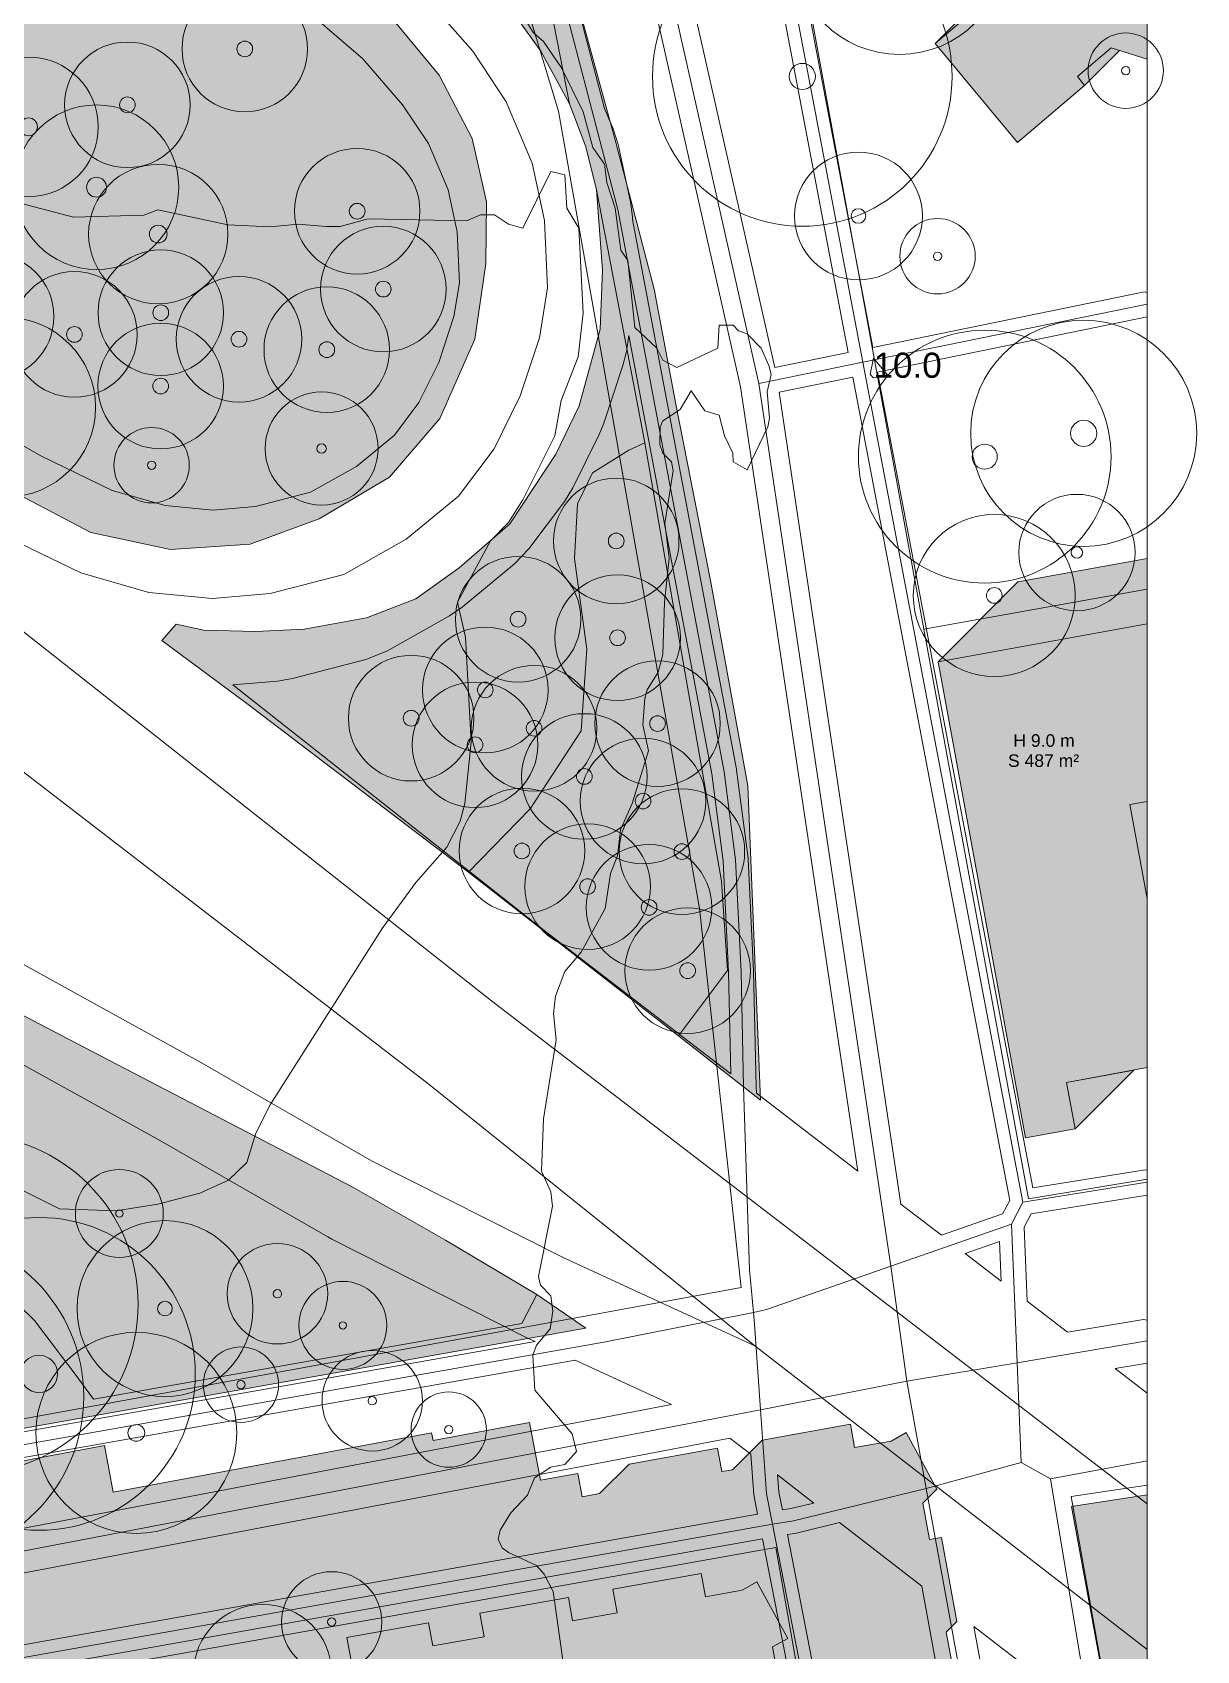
# Model space of a CAD drawing. Header units: metres. Extents: x -8 to 1190, y -11 to 1223.
# Drawn here: x 1095.8 to 1188.5, y 643.3 to 772.1 of the extents above; entities that cross this region are included whole.
import ezdxf

# ---------------------------------------------------------------- set-up
doc = ezdxf.new("R2010")
doc.units = ezdxf.units.M
doc.header["$MEASUREMENT"] = 0
for name, color, linetype, lineweight, true_color in [('TPX_BUILDING_AREAS_TEXT', 7, 'CONTINUOUS', 0, 0x000000), ('TPX_BUILDING_HEIGHTS_TEXT', 7, 'CONTINUOUS', 0, 0x000000), ('TPX_BUILDINGS', 7, 'CONTINUOUS', 0, 0x000000), ('TPX_BUILDINGS_HATCH', 7, 'CONTINUOUS', 0, 0xf0f0f0), ('TPX_BUILDINGS_SHADOWS_HATCH', 7, 'CONTINUOUS', 0, 0x000000), ('TPX_BUILDINGS_SHADOWS_OUTLINES', 7, 'CONTINUOUS', 0, 0x000000), ('TPX_CADASTRES', 7, 'CONTINUOUS', 0, 0x646464), ('TPX_CONTOUR_LINES_5M', 7, 'CONTINUOUS', 0, 0x969696), ('TPX_CONTOUR_LINES_5M_TEXT', 7, 'CONTINUOUS', 0, 0x000000), ('TPX_FRAME_PROJECT', 7, 'CONTINUOUS', 0, 0x000000), ('TPX_ROADS_AXES', 7, 'CONTINUOUS', 0, 0x323232), ('TPX_ROADS_CONTOURS', 7, 'CONTINUOUS', 0, 0x646464), ('TPX_VEGETATION_GREEN_SPACES', 7, 'CONTINUOUS', 0, 0x58ba48), ('TPX_VEGETATION_GREEN_SPACES_HATCH', 7, 'CONTINUOUS', 0, 0x58ba48), ('TPX_VEGETATION_TREES_INDIVIDUAL', 7, 'CONTINUOUS', 0, 0x136734)]:
    doc.layers.add(name, color=color, linetype=linetype, lineweight=lineweight, true_color=true_color)
doc.styles.add('TPX_TEXTE', font='arial.ttf')

# ---------------------------------------------------------------- blocks, each defined once
blk = doc.blocks.new('TREETR015_CR125')
at = {"layer": 'TPX_VEGETATION_TREES_INDIVIDUAL'}
for radius in [12.45, 1.48]:
    blk.add_circle((0, 0, 0.04), radius, dxfattribs=at)
blk = doc.blocks.new('TREETR006_CR070')
at = {"layer": 'TPX_VEGETATION_TREES_INDIVIDUAL'}
for radius in [7, 0.583]:
    blk.add_circle((0, 0, 0.04), radius, dxfattribs=at)
blk = doc.blocks.new('TREETR009_CR072')
at = {"layer": 'TPX_VEGETATION_TREES_INDIVIDUAL'}
for radius in [7.15, 0.851]:
    blk.add_circle((0, 0, 0.04), radius, dxfattribs=at)
blk = doc.blocks.new('TREETR003_CR030')
at = {"layer": 'TPX_VEGETATION_TREES_INDIVIDUAL'}
for radius in [3, 0.333]:
    blk.add_circle((0, 0, 0.04), radius, dxfattribs=at)
blk = doc.blocks.new('TREETR007_CR085')
at = {"layer": 'TPX_VEGETATION_TREES_INDIVIDUAL'}
for radius in [8.5, 0.708]:
    blk.add_circle((0, 0, 0.04), radius, dxfattribs=at)
blk = doc.blocks.new('TREETR003_CR035')
at = {"layer": 'TPX_VEGETATION_TREES_INDIVIDUAL'}
for radius in [3.5, 0.292]:
    blk.add_circle((0, 0, 0.04), radius, dxfattribs=at)
blk = doc.blocks.new('TREETR008_CR066')
at = {"layer": 'TPX_VEGETATION_TREES_INDIVIDUAL'}
for radius in [6.55, 0.792]:
    blk.add_circle((0, 0, 0.04), radius, dxfattribs=at)
blk = doc.blocks.new('TREETR004_CR045')
at = {"layer": 'TPX_VEGETATION_TREES_INDIVIDUAL'}
for radius in [4.5, 0.375]:
    blk.add_circle((0, 0, 0.04), radius, dxfattribs=at)
blk = doc.blocks.new('TREETR006_CR051')
at = {"layer": 'TPX_VEGETATION_TREES_INDIVIDUAL'}
for radius in [5.09, 0.583]:
    blk.add_circle((0, 0, 0.04), radius, dxfattribs=at)
blk = doc.blocks.new('TREETR010_CR090')
at = {"layer": 'TPX_VEGETATION_TREES_INDIVIDUAL'}
for radius in [9, 1.04]:
    blk.add_circle((0, 0, 0.04), radius, dxfattribs=at)
blk = doc.blocks.new('TREETR015_CR130')
at = {"layer": 'TPX_VEGETATION_TREES_INDIVIDUAL'}
for radius in [12.98, 1.55]:
    blk.add_circle((0, 0, 0.04), radius, dxfattribs=at)
blk = doc.blocks.new('TREETR005_CR055')
at = {"layer": 'TPX_VEGETATION_TREES_INDIVIDUAL'}
for radius in [5.5, 0.458]:
    blk.add_circle((0, 0, 0.04), radius, dxfattribs=at)
blk = doc.blocks.new('TREETR003_CR040')
at = {"layer": 'TPX_VEGETATION_TREES_INDIVIDUAL'}
for radius in [4, 0.333]:
    blk.add_circle((0, 0, 0.04), radius, dxfattribs=at)
blk = doc.blocks.new('TREETR006_CR050')
at = {"layer": 'TPX_VEGETATION_TREES_INDIVIDUAL'}
for radius in [5, 0.625]:
    blk.add_circle((0, 0, 0.04), radius, dxfattribs=at)
blk = doc.blocks.new('TREETR007_CR080')
at = {"layer": 'TPX_VEGETATION_TREES_INDIVIDUAL'}
for radius in [8, 0.667]:
    blk.add_circle((0, 0, 0.04), radius, dxfattribs=at)
blk = doc.blocks.new('TREETR010_CR101')
at = {"layer": 'TPX_VEGETATION_TREES_INDIVIDUAL'}
for radius in [10.06, 1]:
    blk.add_circle((0, 0, 0.04), radius, dxfattribs=at)
blk = doc.blocks.new('TREETR016_CR135')
at = {"layer": 'TPX_VEGETATION_TREES_INDIVIDUAL'}
for radius in [13.51, 1.61]:
    blk.add_circle((0, 0, 0.04), radius, dxfattribs=at)
blk = doc.blocks.new('TREETR005_CR046')
at = {"layer": 'TPX_VEGETATION_TREES_INDIVIDUAL'}
for radius in [4.63, 0.458]:
    blk.add_circle((0, 0, 0.04), radius, dxfattribs=at)
blk = doc.blocks.new('TREETR006_CR065')
at = {"layer": 'TPX_VEGETATION_TREES_INDIVIDUAL'}
for radius in [6.45, 0.625]:
    blk.add_circle((0, 0, 0.04), radius, dxfattribs=at)
blk = doc.blocks.new('TREETR010_CR119')
at = {"layer": 'TPX_VEGETATION_TREES_INDIVIDUAL'}
for radius in [11.93, 1.04]:
    blk.add_circle((0, 0, 0.04), radius, dxfattribs=at)
blk = doc.blocks.new('TREETR007_CR056')
at = {"layer": 'TPX_VEGETATION_TREES_INDIVIDUAL'}
for radius in [5.55, 0.708]:
    blk.add_circle((0, 0, 0.04), radius, dxfattribs=at)

msp = doc.modelspace()

# ---------------------------------------------------------------- hatches: boundary and pattern name
at = {"layer": 'TPX_BUILDINGS_HATCH'}
for points in [[(1172.17, 795.76), (1166.53, 786.95), (1172.73, 782.83), (1173.37, 783.84), (1176.51, 781.74), (1176.4, 777.29), (1173.71, 775), (1173.05, 775.81), (1167.7, 771.24), (1174.25, 763.35), (1179.59, 767.9), (1179.02, 768.6), (1181.7, 770.89), (1184.57, 769.99), (1184.57, 790.12), (1180.81, 788.47), (1177.67, 790.56), (1178.37, 791.64), (1172.17, 795.76)], [(1184.57, 725.04), (1167.92, 722.01), (1174.88, 684.11), (1178.83, 684.82), (1178.15, 688.53), (1184.57, 689.7), (1184.57, 703.17), (1183.19, 710.65), (1184.57, 710.9), (1184.57, 725.04)], [(1107.16, 639.95), (1100.75, 638.8), (1107.87, 599.64), (1128.45, 603.34), (1127.57, 608.17), (1122.3, 607.22), (1121.6, 611.06), (1119.23, 610.62), (1116.75, 624.24), (1148.75, 630.02), (1149.89, 623.52), (1150.81, 618.66), (1159.98, 620.32), (1158.55, 628.15), (1157.59, 627.98), (1157.11, 630.63), (1156.57, 633.55), (1157.54, 633.73), (1156.32, 640.42), (1155.36, 640.25), (1154.75, 643.6), (1155.95, 644.26), (1153.5, 648.76), (1152.31, 648.09), (1149.4, 647.57), (1149.06, 649.43), (1142.03, 648.17), (1142.36, 646.3), (1138.81, 645.66), (1138.48, 647.52), (1131.44, 646.26), (1131.78, 644.39), (1127.69, 643.66), (1127.35, 645.51), (1120.84, 644.34), (1121.17, 642.49), (1113.67, 641.13), (1113.34, 642.99), (1106.82, 641.82), (1107.16, 639.95)]]:
    msp.add_hatch(color=256, dxfattribs=at).paths.add_polyline_path(points)
at = {"layer": 'TPX_BUILDINGS_SHADOWS_HATCH'}
for points in [[(1176.47, 780.01), (1167.7, 771.24), (1173.05, 775.81), (1173.71, 775), (1176.4, 777.29), (1176.47, 780.01)], [(1181.7, 770.89), (1179.02, 768.6), (1179.59, 767.9), (1182.36, 770.68), (1181.7, 770.89)], [(1174.28, 728.37), (1167.92, 722.01), (1184.57, 725.04), (1184.57, 730.24), (1174.28, 728.37)], [(1184.57, 710.9), (1183.19, 710.65), (1184.57, 703.17), (1184.57, 710.9)], [(1183.52, 689.51), (1178.15, 688.53), (1178.83, 684.82), (1183.52, 689.51)]]:
    msp.add_hatch(color=256, dxfattribs=at).paths.add_polyline_path(points)
h = msp.add_hatch(color=256, dxfattribs=at)
h.paths.add_polyline_path([(908.13, 518.17), (901.77, 511.8), (917.29, 514.76), (986.02, 527.84), (1004.18, 500.85), (1003.78, 500.02), (1037.74, 533.98), (1037.25, 536.58), (1096.46, 547.67), (1101.98, 518.41), (1098.7, 517.81), (1099.22, 515.05), (1118.15, 533.99), (1117.71, 533.9), (1114.53, 550.87), (1129.31, 553.63), (1136.74, 555.06), (1142.46, 556.15), (1148.28, 557.27), (1154.32, 558.42), (1159.72, 559.42), (1167.02, 560.78), (1170.53, 561.44), (1173.8, 543.58), (1177.34, 547.12), (1176.9, 549.49), (1180.95, 553.53), (1177.63, 571.39), (1170.33, 570.02), (1166.29, 565.99), (1160.9, 565), (1160.62, 564.71), (1154.58, 563.57), (1154.51, 563.49), (1149.01, 562.44), (1148.96, 562.66), (1144.63, 561.83), (1144.45, 562.76), (1137.02, 561.33), (1134.19, 558.5), (1125.32, 556.85), (1122.58, 571.41), (1111.58, 569.42), (1111.23, 571.35), (1095.74, 568.45), (1100.57, 573.28), (1098.85, 582.4), (1092.77, 581.26), (1091.29, 589.07), (1096.03, 593.81), (1094.43, 602.34), (1093.15, 602.1), (1101.54, 610.49), (1100.15, 617.95), (1103.86, 621.67), (1100.75, 638.8), (1107.16, 639.95), (1106.82, 641.82), (1113.34, 642.99), (1113.67, 641.13), (1121.17, 642.49), (1120.84, 644.34), (1127.35, 645.51), (1127.69, 643.66), (1131.78, 644.39), (1131.44, 646.26), (1138.48, 647.52), (1138.81, 645.66), (1142.36, 646.3), (1142.03, 648.17), (1149.06, 649.43), (1149.4, 647.57), (1152.31, 648.09), (1153.5, 648.76), (1155.95, 644.26), (1154.75, 643.6), (1155.36, 640.25), (1156.32, 640.42), (1157.54, 633.73), (1156.57, 633.55), (1157.11, 630.63), (1157.59, 627.98), (1158.55, 628.15), (1159.98, 620.32), (1161.66, 611.04), (1168.24, 617.61), (1166.56, 626.9), (1171.86, 632.2), (1170.43, 640.03), (1169.47, 639.86), (1168.99, 642.51), (1168.58, 644.76), (1169.42, 645.6), (1168.2, 652.3), (1167.24, 652.13), (1166.72, 655.02), (1167.83, 656.14), (1165.38, 660.64), (1164.19, 659.97), (1161.28, 659.45), (1160.94, 661.31), (1153.91, 660.05), (1151.56, 657.69), (1150.69, 657.54), (1150.36, 659.4), (1143.32, 658.14), (1140.97, 655.79), (1139.57, 655.54), (1139.23, 657.39), (1136.26, 656.86), (1135.39, 661.45), (1127.7, 660.01), (1127.58, 660.63), (1124.02, 659.96), (1102.24, 655.89), (1101.54, 659.61), (1089.69, 657.39), (1088.62, 663.04), (1085.43, 679.99), (1079.3, 678.83), (1043.16, 642.7), (1033.9, 640.97), (1019.48, 626.54), (1028.74, 628.28), (1034.87, 629.44), (1079.76, 637.83), (1084.83, 610.89), (1086.14, 603.95), (1087.54, 596.49), (1080.34, 595.14), (1079.23, 594.03), (1087.71, 595.62), (1089.31, 587.09), (1090.84, 579.01), (1085, 577.92), (1084.34, 581.39), (1083.09, 581.16), (1082.23, 585.76), (1080.84, 585.5), (1079.73, 591.38), (1077.62, 590.99), (1068.99, 582.36), (1074.53, 583.39), (1078.26, 563.48), (1070.58, 562.13), (1062.82, 560.68), (1061.01, 560.35), (1037.9, 537.23), (1020.81, 562.63), (952.08, 549.55), (923.65, 521.13), (908.13, 518.17)])
h.paths.add_polyline_path([(1077.61, 572.51), (1079, 572.77), (1077.85, 578.85), (1082.97, 579.82), (1084.12, 573.72), (1091.57, 575.11), (1093.29, 566), (1085.84, 564.6), (1079.33, 563.39), (1077.61, 572.51)], flags=16)
at = {"layer": 'TPX_VEGETATION_GREEN_SPACES_HATCH'}
for points in [[(1062.19, 795.98), (1062.16, 795.18), (1062.58, 794.63), (1064.5, 794.38), (1069.54, 794.28), (1075.65, 794.34), (1082.1, 794.12), (1091.37, 793.25), (1093.98, 792.86), (1099.45, 792.06), (1108.2, 790.27), (1114.63, 788.23), (1120.44, 785.5), (1125.31, 782.24), (1129.48, 778.94), (1133.23, 774.89), (1136.28, 770.62), (1138.57, 766.42), (1139.86, 763), (1140.72, 759.59), (1141.2, 753.18), (1141.01, 748.5), (1139.34, 742.38), (1137.47, 738.54), (1133.81, 732.99), (1129.79, 729.48), (1126.33, 727.02), (1122.41, 725.51), (1117.44, 724.61), (1113.59, 724.41), (1109.46, 724.52), (1107.24, 725), (1106.1, 723.71), (1112.87, 718.7), (1130.52, 705.26), (1136.55, 700.56), (1147.24, 692.23), (1152.44, 688.17), (1153.79, 687.12), (1152.78, 712.13), (1149.8, 728.49), (1147.04, 742.52), (1145.31, 751.68), (1142.25, 763.35), (1139.69, 772.76), (1137.62, 779.94), (1129.46, 805.16), (1129.06, 806.35), (1128.66, 807.03), (1127.83, 807.79), (1126.76, 808.12), (1124.08, 808.18), (1096.86, 803.05), (1063.13, 796.45), (1062.19, 795.98)], [(1114.63, 802.97), (1075.3, 795.72), (1075.65, 794.34), (1082.1, 794.12), (1091.37, 793.25), (1093.98, 792.86), (1099.45, 792.06), (1108.2, 790.27), (1114.63, 788.23), (1120.44, 785.5), (1125.31, 782.24), (1129.48, 778.94), (1133.23, 774.89), (1136.28, 770.62), (1138.57, 766.42), (1136.28, 778.11), (1133.93, 785.69), (1131.91, 785.12), (1130.18, 790.68), (1132.17, 791.36), (1129.45, 800.15), (1124.83, 804.02), (1121.79, 804.31), (1118.83, 803.78), (1114.63, 802.97)], [(1045.48, 784.12), (1028.77, 783.96), (1041.1, 774.59), (1055.78, 763.42), (1083.14, 742.64), (1091.57, 736.94), (1100.44, 732.29), (1106.78, 730.95), (1113.15, 731.37), (1118.64, 733.39), (1124.23, 736.71), (1128.25, 741.39), (1131.03, 747.7), (1131.9, 753.7), (1131.95, 758.64), (1130.83, 763.68), (1128.19, 768.7), (1124.08, 773.67), (1119.18, 777.47), (1113.79, 780.6), (1105.9, 783.03), (1097.89, 784.66), (1090.01, 785.94), (1079.19, 786.82), (1062.65, 787.55), (1062.33, 783.75), (1045.48, 784.12)], [(1045.48, 784.12), (1028.77, 783.96), (1041.1, 774.59), (1055.78, 763.42), (1083.14, 742.64), (1091.57, 736.94), (1100.44, 732.29), (1106.78, 730.95), (1113.15, 731.37), (1118.64, 733.39), (1124.23, 736.71), (1128.25, 741.39), (1131.03, 747.7), (1131.9, 753.7), (1131.95, 758.64), (1130.83, 763.68), (1128.19, 768.7), (1124.08, 773.67), (1119.18, 777.47), (1113.79, 780.6), (1105.9, 783.03), (1097.89, 784.66), (1090.01, 785.94), (1079.19, 786.82), (1062.65, 787.55), (1062.33, 783.75), (1045.48, 784.12)], [(1107.24, 725), (1106.1, 723.71), (1112.87, 718.7), (1130.52, 705.26), (1135.44, 710.31), (1139.49, 716.52), (1139.96, 723.01), (1138.96, 730.23), (1139.21, 734.58), (1140.4, 737.06), (1143.29, 738.85), (1144.57, 739.44), (1140.72, 759.59), (1141.2, 753.18), (1141.01, 748.5), (1139.34, 742.38), (1137.47, 738.54), (1133.81, 732.99), (1129.79, 729.48), (1126.33, 727.02), (1122.41, 725.51), (1117.44, 724.61), (1113.59, 724.41), (1109.46, 724.52), (1107.24, 725)], [(1135.44, 710.31), (1130.52, 705.26), (1136.55, 700.56), (1147.24, 692.23), (1151.14, 697.44), (1150.67, 704.54), (1144.57, 739.44), (1143.29, 738.85), (1140.4, 737.06), (1139.21, 734.58), (1138.96, 730.23), (1139.96, 723.01), (1139.49, 716.52), (1135.44, 710.31)], [(999.95, 645.51), (999.74, 645), (1000.01, 644.39), (1000.77, 644.18), (1003.33, 644.54), (1026.07, 648.73), (1064.57, 655.57), (1139.87, 668.96), (1135.96, 671.64), (1128.7, 675.96), (1121.26, 680.22), (1099.32, 691.63), (1097.01, 692.83), (1072.54, 705.62), (1025.52, 731.61), (1026.98, 724.52), (1027.38, 717.11), (1027.15, 710.08), (1026.52, 703.99), (1025.97, 699.77), (1025.24, 694.93), (1023.54, 688.36), (1020.64, 679.9), (1015.31, 667.92), (1010.49, 659.86), (1005.88, 653.1), (1001.49, 647.14), (1000.43, 646.06), (999.95, 645.51)], [(1001.49, 647.14), (1001.46, 646.01), (1002.22, 645), (1003.33, 644.54), (1026.07, 648.73), (1026.49, 650.41), (1027.4, 654.19), (1027.57, 654.88), (1030.29, 661.2), (1032.81, 665.72), (1036.03, 669.39), (1040.8, 673.84), (1045.04, 676.97), (1048.91, 679.2), (1053.14, 681.08), (1058, 682.38), (1062.74, 683), (1068.31, 683), (1073.26, 682.35), (1078.88, 680.57), (1083.72, 678.69), (1088.17, 676.08), (1092.26, 673.16), (1095.96, 669.56), (1098.1, 666.73), (1099.11, 665.4), (1100.67, 663.31), (1134.78, 669.33), (1135.96, 671.64), (1128.7, 675.96), (1121.26, 680.22), (1099.32, 691.63), (1097.01, 692.83), (1072.54, 705.62), (1069.42, 706.08), (1065.4, 706.22), (1060.76, 705.04), (1053.82, 704.81), (1045.96, 705.92), (1040.08, 706.57), (1033.96, 705.32), (1029.12, 703.13), (1025.97, 699.77), (1025.24, 694.93), (1023.54, 688.36), (1020.64, 679.9), (1015.31, 667.92), (1010.49, 659.86), (1005.88, 653.1), (1001.49, 647.14)], [(1184.57, 655.7), (1178.55, 654.76), (1184.57, 621.96), (1184.57, 655.7)]]:
    msp.add_hatch(color=256, dxfattribs=at).paths.add_polyline_path(points)

# ---------------------------------------------------------------- linework, layer by layer
at = {"layer": 'TPX_BUILDINGS', "elevation": 0.04}
for points in [[(1172.17, 795.76), (1166.53, 786.95), (1172.73, 782.83), (1173.37, 783.84), (1176.51, 781.74), (1176.4, 777.29), (1173.71, 775), (1173.05, 775.81), (1167.7, 771.24), (1174.25, 763.35), (1179.59, 767.9), (1179.02, 768.6), (1181.7, 770.89), (1184.57, 769.99), (1184.57, 790.12), (1180.81, 788.47), (1177.67, 790.56), (1178.37, 791.64)], [(1184.57, 725.04), (1167.92, 722.01), (1174.88, 684.11), (1178.83, 684.82), (1178.15, 688.53), (1184.57, 689.7), (1184.57, 703.17), (1183.19, 710.65), (1184.57, 710.9)]]:
    msp.add_lwpolyline(points, close=True, dxfattribs=at)
msp.add_lwpolyline([(1155.36, 640.25), (1154.75, 643.6), (1155.95, 644.26), (1153.5, 648.76), (1152.31, 648.09), (1149.4, 647.57), (1149.06, 649.43), (1142.03, 648.17), (1142.36, 646.3), (1138.81, 645.66), (1138.48, 647.52), (1131.44, 646.26), (1131.78, 644.39), (1127.69, 643.66), (1127.35, 645.51), (1120.84, 644.34), (1121.17, 642.49)], dxfattribs=at)
at = {"layer": 'TPX_BUILDINGS_SHADOWS_OUTLINES', "elevation": 0.04}
for points in [[(1176.47, 780.01), (1167.7, 771.24), (1173.05, 775.81), (1173.71, 775), (1176.4, 777.29)], [(1181.7, 770.89), (1179.02, 768.6), (1179.59, 767.9), (1182.36, 770.68)], [(1174.28, 728.37), (1167.92, 722.01), (1184.57, 725.04), (1184.57, 730.24)], [(1184.57, 710.9), (1183.19, 710.65), (1184.57, 703.17)], [(1183.52, 689.51), (1178.15, 688.53), (1178.83, 684.82)]]:
    msp.add_lwpolyline(points, close=True, dxfattribs=at)
for points in [[(1168.99, 642.51), (1168.58, 644.76), (1169.42, 645.6), (1168.2, 652.3), (1167.24, 652.13), (1166.72, 655.02), (1167.83, 656.14), (1165.38, 660.64), (1164.19, 659.97), (1161.28, 659.45), (1160.94, 661.31), (1153.91, 660.05), (1151.56, 657.69), (1150.69, 657.54), (1150.36, 659.4), (1143.32, 658.14), (1140.97, 655.79), (1139.57, 655.54), (1139.23, 657.39), (1136.26, 656.86), (1135.39, 661.45), (1127.7, 660.01), (1127.58, 660.63), (1124.02, 659.96), (1102.24, 655.89), (1101.54, 659.61), (1089.69, 657.39)], [(1121.17, 642.49), (1120.84, 644.34), (1127.35, 645.51), (1127.69, 643.66), (1131.78, 644.39), (1131.44, 646.26), (1138.48, 647.52), (1138.81, 645.66), (1142.36, 646.3), (1142.03, 648.17), (1149.06, 649.43), (1149.4, 647.57), (1152.31, 648.09), (1153.5, 648.76), (1155.95, 644.26), (1154.75, 643.6), (1155.36, 640.25)]]:
    msp.add_lwpolyline(points, dxfattribs=at)
at = {"layer": 'TPX_CADASTRES', "elevation": 0.02}
for points in [[(1184.57, 813.38), (1151.66, 807.17), (1166.8, 724.6), (1184.57, 727.79)], [(1184.57, 727.79), (1166.8, 724.6), (1175.12, 679.25), (1184.57, 680.83)], [(1184.57, 656.47), (1178.52, 655.57), (1181.66, 638.02), (1184.57, 621.74)], [(1154.99, 651.49), (1095.58, 640.91), (1103.6, 599.05), (1121.58, 602.39), (1129.7, 603.9), (1137.07, 605.26), (1134.93, 616.43), (1160.36, 621.16)]]:
    msp.add_lwpolyline(points, close=True, dxfattribs=at)
msp.add_lwpolyline([(1002.39, 644.81), (1139.96, 669.95), (1152.25, 672.19), (1150.04, 692.24), (1148.92, 702.37), (1137.69, 765.85), (1125.74, 805.24)], dxfattribs=at)
at = {"layer": 'TPX_CONTOUR_LINES_5M', "elevation": 0.05}
for points in [[(1134.41, 774.17), (1135.7, 772.08), (1136.5, 771.38), (1137.92, 769.29), (1139.66, 765.8), (1140.42, 762.95), (1141.35, 761.62), (1141.54, 760.17), (1142.21, 758.13), (1142.66, 754.78), (1143.21, 753.95), (1143.78, 748.63), (1145.53, 746.98), (1146.01, 746.01), (1147.13, 745.45), (1150.37, 746.98), (1150.48, 748.8), (1151.6, 748.82), (1152.03, 748.37), (1152.72, 748.11), (1153.83, 746.99), (1154.45, 745.59), (1154.64, 744.89), (1154.3, 743.49), (1154.51, 741.4), (1154.37, 740.71), (1152.72, 737.29), (1151.6, 737.92), (1151.58, 738.61), (1150.91, 740.01), (1150.48, 741.64), (1149.36, 741.98), (1148.25, 743.59), (1147.37, 742.1), (1146.01, 741.18), (1145.78, 740.71), (1145.77, 739.31), (1146.01, 738.62), (1146.7, 737.92), (1146.83, 737.22), (1146.17, 733.04), (1146.51, 730.25), (1146.13, 726.76), (1146.01, 722.58), (1145.62, 721.19), (1144.75, 719.79), (1144.56, 719.09), (1144.41, 717), (1144.87, 714.91), (1143.56, 710.73), (1142.62, 708.64), (1142.38, 706.55), (1141.84, 705.15), (1141.41, 702.36), (1139.51, 698.88), (1138.19, 697.36), (1137.45, 695.39), (1137.29, 694), (1137.52, 691.91), (1136.49, 685.63), (1136.34, 681.45), (1137.07, 679.81), (1137.21, 678.66), (1136.09, 673.08), (1136.27, 672.39), (1137.07, 671.53), (1137.25, 670.3), (1137.02, 668.9), (1135.95, 667.61), (1135.66, 666.81), (1135.81, 664.02), (1138.78, 660.54), (1139.12, 659.14), (1138.19, 658.1), (1137.07, 657.9), (1135.79, 657.05), (1135.22, 655.66), (1133.89, 654.26), (1133.05, 652.87), (1132.88, 652.17), (1133.22, 651.47), (1133.72, 651.1), (1135.95, 650.07), (1136.56, 649.38), (1137.28, 647.99), (1138.95, 636.14)], [(1094.61, 680.14), (1097.96, 678.46), (1102.43, 678.31), (1105.78, 678.83), (1109.13, 679.7), (1111.42, 680.75), (1112.87, 682.15), (1113.6, 684.48), (1114.72, 686.75), (1123.66, 700.77), (1126.34, 704.45), (1128.79, 707.24), (1129.87, 709.33), (1130.24, 710.73), (1130.74, 715.61), (1130.3, 723.97), (1129.65, 726.76), (1132.27, 731.64), (1133.72, 733.1), (1134.84, 734.91), (1137.41, 740.01), (1137.9, 742.8), (1139.27, 746.28), (1139.67, 749.77), (1139.31, 756.52), (1138.37, 758.13), (1138.19, 760.77), (1137.07, 761.03), (1134.84, 756.54), (1133.72, 756.84), (1132.6, 757.6), (1131.48, 757.58), (1130.37, 757.11), (1122.54, 757.27), (1120.31, 756.67), (1119.19, 756.66), (1116.96, 756.84), (1114.72, 756.65), (1111.37, 756.79), (1105.78, 758), (1104.66, 757.57), (1099.08, 757.4), (1091.25, 759.45)], [(1162.78, 746.17), (1162.51, 744.89), (1162.78, 744.62), (1163.89, 744.85), (1162.78, 746.17)]]:
    msp.add_lwpolyline(points, dxfattribs=at)
at = {"layer": 'TPX_FRAME_PROJECT', "elevation": 0}
msp.add_lwpolyline([(0, 0), (1184.57, 0), (1184.57, 1218.59), (0, 1218.59)], close=True, dxfattribs=at)
at = {"layer": 'TPX_ROADS_AXES', "elevation": 0.03}
for points in [[(940.92, 831.13), (976.72, 804.63), (1005.13, 782.5), (1127.39, 688.37), (1153.32, 667.54)], [(1138.03, 814.2), (1139.25, 808.04), (1153.66, 744.17), (1164.17, 673.9), (1165.43, 664.75)], [(1174.68, 678.98), (1161.94, 745.86), (1149.76, 809.82)], [(1137.02, 778.68), (1142.42, 758.02), (1150.89, 713.26), (1151.8, 706.24), (1152.23, 697.33), (1152.44, 688.17)], [(879.8, 775.48), (899.4, 774.22), (914.74, 773.19), (929.59, 771.26), (942.7, 768.87), (955.13, 766.26), (967.09, 762.79), (979.73, 757.98), (990.16, 753.31), (1002.96, 747.26), (1014.95, 741.45), (1024.64, 736.4), (1086.02, 702.89), (1109.25, 690.08), (1122.81, 682.29), (1138.16, 674.53), (1153.32, 667.54)], [(1127.05, 774.98), (1130.86, 770.61), (1133.52, 766.59), (1135.6, 761.7), (1136.59, 757.14), (1136.82, 751.77), (1136.19, 747.81), (1134.63, 743.17), (1132.56, 738.97), (1129.74, 735.2), (1125.57, 731.76), (1120.59, 728.97), (1114.74, 727.45), (1110.14, 727.06), (1105.06, 727.53), (1099.66, 729.09), (1093.15, 732.23), (1066.71, 747.45)], [(1153.66, 744.17), (1161.94, 745.86), (1184.57, 750.48)], [(1184.57, 654.97), (1132.37, 695.01), (1093.68, 725.5), (1066.71, 747.45)], [(1154.25, 655.76), (1153.78, 662.46), (1153.29, 669.29), (1153.22, 670.2), (1152.9, 673.6), (1152.44, 688.17)], [(1184.57, 680.58), (1174.68, 678.98)], [(1174.68, 678.98), (1173.76, 677.24)], [(1173.76, 677.24), (1164.17, 673.9), (1154.27, 670.44), (1153.22, 670.2), (1141.31, 667.84)], [(1174.55, 658.26), (1174.23, 666.21), (1173.76, 677.24)], [(1014.42, 645.24), (1064.8, 654.34), (1141.31, 667.84)], [(1153.32, 667.54), (1184.57, 643.39)], [(1184.57, 667.94), (1174.23, 666.21), (1165.43, 664.75)], [(1165.43, 664.75), (1153.78, 662.46), (1086.95, 649.68)], [(1165.43, 664.75), (1166.98, 656.19), (1171.22, 632.99), (1172.19, 627.69), (1180.72, 580.68), (1182.27, 572.18)], [(1184.57, 658.39), (1176.87, 656.97)], [(1174.55, 658.26), (1166.98, 656.19), (1156.4, 653.62)], [(1176.87, 656.97), (1174.55, 658.26)], [(1154.25, 655.76), (1154.74, 653.35), (1159.13, 630.95), (1168.73, 577.88), (1168.55, 575.97), (1169.97, 570.08), (1170.87, 566.4), (1171.32, 563.97), (1184.57, 491.05)], [(1184.57, 610.77), (1176.87, 656.97)], [(969.08, 617.62), (969.46, 619.17), (970.55, 620.67), (972.29, 621.73), (974.82, 622.21), (995.28, 625.62), (997.37, 625.71), (999.38, 625.44), (1000.94, 625.79), (1010.1, 627.52), (1015.03, 628.51), (1017.51, 628.93), (1081.23, 639.95), (1082.73, 640.21), (1088.47, 641.42), (1092.71, 642.32), (1094.79, 642.7), (1154.74, 653.35), (1156.4, 653.62)]]:
    msp.add_lwpolyline(points, dxfattribs=at)
at = {"layer": 'TPX_ROADS_CONTOURS', "elevation": 0.03}
for points in [[(1140.95, 807.31), (1148.27, 808.52), (1148.96, 808.65), (1160.77, 746.64), (1154.91, 745.44)], [(1111.75, 720.17), (1115.32, 720.47), (1116.5, 720.67), (1122.35, 722.19), (1124.02, 722.86), (1129, 725.66), (1130.02, 726.36), (1134.19, 729.8), (1135.34, 731.01), (1138.16, 734.78), (1138.83, 735.87), (1140.91, 740.06), (1141.27, 740.94), (1142.83, 745.59), (1143.1, 746.71), (1143.3, 747.99), (1149.9, 713.1), (1150.8, 706.15), (1151.23, 697.29), (1151.42, 689.22), (1136.67, 700.54)], [(1155.28, 743.48), (1161.14, 744.67), (1173.63, 679.13), (1173.06, 678.06), (1168.19, 676.36), (1164.95, 678.84)], [(1170.08, 674.9), (1172.82, 675.85), (1172.95, 672.7)], [(1015.59, 644.44), (1064.98, 653.36), (1139.03, 666.42), (1146.69, 662.88), (1086.63, 651.41), (1016.65, 638.74), (1016.51, 639.53)], [(1088.74, 648.25), (1151.35, 660.21), (1153.02, 658.92), (1153.25, 655.69), (1153.28, 655.62), (1153.27, 655.56), (1153.55, 654.16), (1094.61, 643.68), (1092.5, 643.3), (1089.76, 642.72)], [(1155.14, 657.28), (1158.04, 655.04), (1156.21, 654.6), (1155.52, 654.49), (1155.24, 655.89)], [(1155.92, 652.53), (1156.64, 652.65), (1160.06, 653.48), (1166.62, 648.41), (1169.23, 634.18), (1159.82, 632.59)]]:
    msp.add_lwpolyline(points, close=True, dxfattribs=at)
for points in [[(1184.57, 636.69), (1184.57, 663.79), (1182.02, 665.74), (1184.57, 666.16), (1184.57, 669.6), (1184.28, 669.66), (1178.23, 668.65), (1175.02, 671.11), (1174.77, 677.01), (1175.33, 678.07), (1184.57, 679.56), (1184.57, 681.53), (1184.41, 681.56), (1175.48, 680.12), (1163.1, 745.07), (1184.57, 749.46), (1184.57, 751.42), (1184.37, 751.46), (1162.73, 747.04), (1150.93, 809.02)], [(1137.99, 806.82), (1152.18, 743.89), (1161.52, 681.47), (1153.46, 687.66), (1153.44, 688.2), (1153.23, 697.35), (1153.23, 697.38), (1152.8, 706.29), (1152.79, 706.37), (1151.88, 713.39), (1151.87, 713.45), (1143.59, 757.23), (1143.58, 757.44), (1143.43, 758.62), (1142.44, 763.19), (1142.04, 764.44), (1141.36, 766.05), (1137.98, 778.93)], [(1117.56, 773.9), (1122.11, 770), (1125.28, 766.36), (1127.33, 763.26), (1128.9, 759.57), (1129.62, 756.24), (1129.8, 752.18), (1129.37, 749.49), (1128.15, 745.84), (1126.57, 742.65), (1124.63, 740.06), (1121.6, 737.56), (1117.95, 735.51), (1113.56, 734.37), (1110.17, 734.09), (1106.36, 734.44), (1102.16, 735.65), (1096.42, 738.42), (1070.6, 753.29), (1029.37, 784.89)], [(1082.65, 696.76), (1105.82, 683.98), (1119.32, 676.22), (1119.65, 676.04), (1135, 668.28), (1135.23, 668.17), (1135.84, 667.89), (1065.6, 655.5)], [(1095.96, 641.89), (1153.94, 652.19), (1157.85, 632.26)], [(1172.94, 633.31), (1170.77, 645.21), (1178.86, 638.96)]]:
    msp.add_lwpolyline(points, dxfattribs=at)
at = {"layer": 'TPX_VEGETATION_GREEN_SPACES', "elevation": 0}
for points in [[(1114.63, 802.97), (1075.3, 795.72), (1075.65, 794.34), (1082.1, 794.12), (1091.37, 793.25), (1093.98, 792.86), (1099.45, 792.06), (1108.2, 790.27), (1114.63, 788.23), (1120.44, 785.5), (1125.31, 782.24), (1129.48, 778.94), (1133.23, 774.89), (1136.28, 770.62), (1138.57, 766.42), (1136.28, 778.11), (1133.93, 785.69), (1131.91, 785.12), (1130.18, 790.68), (1132.17, 791.36), (1129.45, 800.15), (1124.83, 804.02), (1121.79, 804.31), (1118.83, 803.78)], [(1107.24, 725), (1106.1, 723.71), (1112.87, 718.7), (1130.52, 705.26), (1135.44, 710.31), (1139.49, 716.52), (1139.96, 723.01), (1138.96, 730.23), (1139.21, 734.58), (1140.4, 737.06), (1143.29, 738.85), (1144.57, 739.44), (1140.72, 759.59), (1141.2, 753.18), (1141.01, 748.5), (1139.34, 742.38), (1137.47, 738.54), (1133.81, 732.99), (1129.79, 729.48), (1126.33, 727.02), (1122.41, 725.51), (1117.44, 724.61), (1113.59, 724.41), (1109.46, 724.52)], [(1135.44, 710.31), (1130.52, 705.26), (1136.55, 700.56), (1147.24, 692.23), (1151.14, 697.44), (1150.67, 704.54), (1144.57, 739.44), (1143.29, 738.85), (1140.4, 737.06), (1139.21, 734.58), (1138.96, 730.23), (1139.96, 723.01), (1139.49, 716.52)], [(1184.57, 655.7), (1178.55, 654.76), (1184.57, 621.96)]]:
    msp.add_lwpolyline(points, close=True, dxfattribs=at)
for points in [[(1041.1, 774.59), (1055.78, 763.42), (1083.14, 742.64), (1091.57, 736.94), (1100.44, 732.29), (1106.78, 730.95), (1113.15, 731.37), (1118.64, 733.39), (1124.23, 736.71), (1128.25, 741.39), (1131.03, 747.7), (1131.9, 753.7), (1131.95, 758.64), (1130.83, 763.68), (1128.19, 768.7), (1124.08, 773.67)], [(1041.1, 774.59), (1055.78, 763.42), (1083.14, 742.64), (1091.57, 736.94), (1100.44, 732.29), (1106.78, 730.95), (1113.15, 731.37), (1118.64, 733.39), (1124.23, 736.71), (1128.25, 741.39), (1131.03, 747.7), (1131.9, 753.7), (1131.95, 758.64), (1130.83, 763.68), (1128.19, 768.7), (1124.08, 773.67)], [(1133.23, 774.89), (1136.28, 770.62), (1138.57, 766.42), (1139.86, 763), (1140.72, 759.59), (1141.2, 753.18), (1141.01, 748.5), (1139.34, 742.38), (1137.47, 738.54), (1133.81, 732.99), (1129.79, 729.48), (1126.33, 727.02), (1122.41, 725.51), (1117.44, 724.61), (1113.59, 724.41), (1109.46, 724.52), (1107.24, 725), (1106.1, 723.71), (1112.87, 718.7), (1130.52, 705.26), (1136.55, 700.56), (1147.24, 692.23), (1152.44, 688.17), (1153.79, 687.12), (1152.78, 712.13), (1149.8, 728.49), (1147.04, 742.52), (1145.31, 751.68), (1142.25, 763.35), (1139.69, 772.76)], [(1003.33, 644.54), (1026.07, 648.73), (1064.57, 655.57), (1139.87, 668.96), (1135.96, 671.64), (1128.7, 675.96), (1121.26, 680.22), (1099.32, 691.63), (1097.01, 692.83), (1072.54, 705.62), (1025.52, 731.61), (1026.98, 724.52), (1027.38, 717.11), (1027.15, 710.08), (1026.52, 703.99), (1025.97, 699.77), (1025.24, 694.93), (1023.54, 688.36), (1020.64, 679.9), (1015.31, 667.92), (1010.49, 659.86)], [(1092.26, 673.16), (1095.96, 669.56), (1098.1, 666.73), (1099.11, 665.4), (1100.67, 663.31), (1134.78, 669.33), (1135.96, 671.64), (1128.7, 675.96), (1121.26, 680.22), (1099.32, 691.63), (1097.01, 692.83), (1072.54, 705.62)]]:
    msp.add_lwpolyline(points, dxfattribs=at)

# ---------------------------------------------------------------- block references
at = {"layer": 'TPX_VEGETATION_TREES_INDIVIDUAL'}
for name, p in [('TREETR007_CR085', (1164.85, 778.86, 0.04)), ('TREETR010_CR119', (1157.11, 768.61, 0.04)), ('TREETR006_CR050', (1112.71, 770.8, 0.04)), ('TREETR003_CR030', (1182.87, 769.07, 0.04)), ('TREETR006_CR050', (1103.36, 766.35, 0.04)), ('TREETR007_CR056', (1095.49, 764.6, 0.04)), ('TREETR008_CR066', (1100.9, 759.79, 0.04)), ('TREETR006_CR050', (1121.66, 757.88, 0.04)), ('TREETR007_CR056', (1105.82, 756.06, 0.04)), ('TREETR006_CR051', (1161.58, 757.5, 0.04)), ('TREETR006_CR050', (1123.74, 751.68, 0.04)), ('TREETR003_CR030', (1167.88, 754.3, 0.04)), ('TREETR006_CR050', (1092.51, 749.49, 0.04)), ('TREETR006_CR050', (1106.02, 749.8, 0.04)), ('TREETR006_CR050', (1099.14, 748.07, 0.04)), ('TREETR006_CR050', (1112.25, 747.69, 0.04)), ('TREETR006_CR050', (1119.24, 746.86, 0.04)), ('TREETR009_CR072', (1093.68, 742.27, 0.04)), ('TREETR006_CR050', (1106.01, 743.96, 0.04)), ('TREETR010_CR090', (1179.52, 740.2, 0.04)), ('TREETR010_CR101', (1171.64, 738.34, 0.04)), ('TREETR004_CR045', (1118.83, 738.99, 0.04)), ('TREETR003_CR030', (1105.29, 737.66, 0.04)), ('TREETR006_CR050', (1142.29, 731.63, 0.04)), ('TREETR005_CR046', (1178.98, 730.71, 0.04)), ('TREETR006_CR065', (1172.4, 727.29, 0.04)), ('TREETR006_CR050', (1134.48, 725.4, 0.04)), ('TREETR006_CR050', (1142.4, 723.92, 0.04)), ('TREETR006_CR050', (1131.86, 719.77, 0.04)), ('TREETR006_CR050', (1125.96, 717.52, 0.04)), ('TREETR006_CR050', (1135.75, 716.72, 0.04)), ('TREETR006_CR050', (1145.58, 717.09, 0.04)), ('TREETR006_CR050', (1131.05, 715.4, 0.04)), ('TREETR006_CR050', (1139.75, 712.88, 0.04)), ('TREETR006_CR050', (1144.43, 710.92, 0.04)), ('TREETR006_CR050', (1134.78, 706.95, 0.04)), ('TREETR006_CR050', (1147.52, 706.9, 0.04)), ('TREETR006_CR050', (1140.01, 704.11, 0.04)), ('TREETR006_CR050', (1144.91, 702.46, 0.04)), ('TREETR006_CR050', (1147.98, 697.42, 0.04)), ('TREETR016_CR135', (1090.7, 670.87, 0.04)), ('TREETR003_CR035', (1102.72, 678.09, 0.04)), ('TREETR015_CR125', (1096.32, 665.32, 0.04)), ('TREETR015_CR130', (1086.9, 663.51, 0.04)), ('TREETR006_CR070', (1106.35, 670.52, 0.04)), ('TREETR003_CR040', (1115.31, 671.7, 0.04)), ('TREETR003_CR035', (1120.52, 669.18, 0.04)), ('TREETR007_CR080', (1104.07, 660.62, 0.04)), ('TREETR003_CR030', (1112.4, 664.46, 0.04)), ('TREETR003_CR040', (1122.86, 663.18, 0.04)), ('TREETR003_CR030', (1128.95, 660.88, 0.04)), ('TREETR003_CR040', (1119.63, 645.57, 0.04)), ('TREETR005_CR055', (1114.13, 641.47, 0.04))]:
    msp.add_blockref(name, p, dxfattribs=at)

# ---------------------------------------------------------------- texts
at = {"layer": 'TPX_BUILDING_AREAS_TEXT', "style": 'TPX_TEXTE'}
msp.add_text('S 487 m²', height=1, dxfattribs=at).set_placement((1173.49, 713.64, 0.05))
at = {"layer": 'TPX_BUILDING_HEIGHTS_TEXT', "style": 'TPX_TEXTE'}
msp.add_text('H 9.0 m', height=1, dxfattribs=at).set_placement((1173.92, 715.24, 0.05))
at = {"layer": 'TPX_CONTOUR_LINES_5M_TEXT', "style": 'TPX_TEXTE'}
msp.add_text('10.0', height=2, dxfattribs=at).set_placement((1162.78, 744.62, 0.05))

doc.saveas('drawing.dxf')
